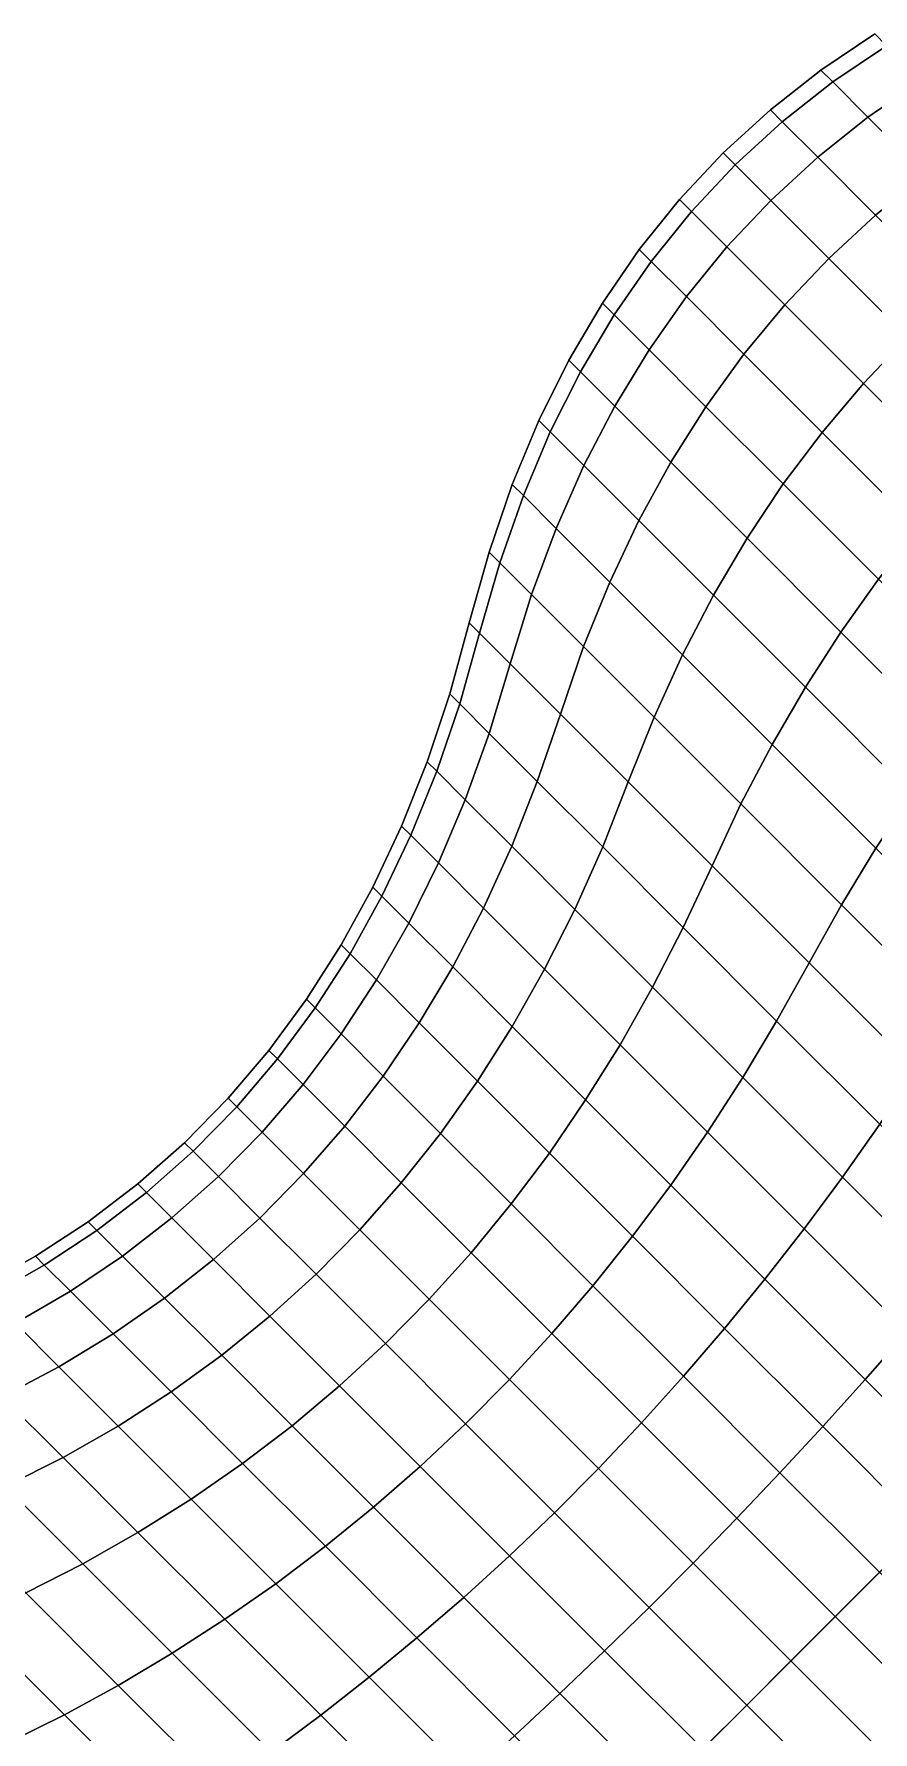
# Model space of a CAD drawing. Header units: millimetres. Extents: x 1246 to 16959, y -13818 to -1371.
# Drawn here: x 7547.013 to 7549.023, y -1387.845 to -1383.78 of the extents above; entities that cross this region are included whole.
import ezdxf

# ---------------------------------------------------------------- set-up
doc = ezdxf.new("R2010")
doc.units = ezdxf.units.MM
doc.header["$LTSCALE"] = 50
doc.layers.add('pio-Pillow Block - 3D', color=7, linetype='Continuous', lineweight=5)

# ---------------------------------------------------------------- blocks, each defined once
blk = doc.blocks.new('obj-02')
at = {"layer": 'pio-Pillow Block - 3D', "color": 7, "linetype": 'Continuous', "lineweight": 5, "transparency": 33554687}
for points in [[(48.8979, 116.1338), (48.9262, 116.1054), (49.0551, 116.1923), (49.027, 116.2204), (48.8979, 116.1338)], [(48.9262, 116.1054), (48.8979, 116.1338), (49.027, 116.2204), (49.0551, 116.1923), (48.9262, 116.1054)], [(48.9262, 116.1054), (49.0105, 116.0211), (49.1384, 116.109), (49.0551, 116.1923), (48.9262, 116.1054)], [(49.0105, 116.0211), (48.9262, 116.1054), (49.0551, 116.1923), (49.1384, 116.109), (49.0105, 116.0211)], [(48.7769, 116.0389), (48.8054, 116.0103), (48.9262, 116.1054), (48.8979, 116.1338), (48.7769, 116.0389)], [(48.8054, 116.0103), (48.7769, 116.0389), (48.8979, 116.1338), (48.9262, 116.1054), (48.8054, 116.0103)], [(48.8054, 116.0103), (48.8903, 115.9255), (49.0105, 116.0211), (48.9262, 116.1054), (48.8054, 116.0103)], [(48.8903, 115.9255), (48.8054, 116.0103), (48.9262, 116.1054), (49.0105, 116.0211), (48.8903, 115.9255)], [(49.0105, 116.0211), (49.1481, 115.8835), (49.2744, 115.973), (49.1384, 116.109), (49.0105, 116.0211)], [(49.1481, 115.8835), (49.0105, 116.0211), (49.1384, 116.109), (49.2744, 115.973), (49.1481, 115.8835)], [(48.6641, 115.9357), (48.6927, 115.907), (48.8054, 116.0103), (48.7769, 116.0389), (48.6641, 115.9357)], [(48.6927, 115.907), (48.6641, 115.9357), (48.7769, 116.0389), (48.8054, 116.0103), (48.6927, 115.907)], [(48.8903, 115.9255), (49.0289, 115.7869), (49.1481, 115.8835), (49.0105, 116.0211), (48.8903, 115.9255)], [(49.0289, 115.7869), (48.8903, 115.9255), (49.0105, 116.0211), (49.1481, 115.8835), (49.0289, 115.7869)], [(48.6927, 115.907), (48.7778, 115.8219), (48.8903, 115.9255), (48.8054, 116.0103), (48.6927, 115.907)], [(48.7778, 115.8219), (48.6927, 115.907), (48.8054, 116.0103), (48.8903, 115.9255), (48.7778, 115.8219)], [(48.5594, 115.8241), (48.588, 115.7955), (48.6927, 115.907), (48.6641, 115.9357), (48.5594, 115.8241)], [(48.588, 115.7955), (48.5594, 115.8241), (48.6641, 115.9357), (48.6927, 115.907), (48.588, 115.7955)], [(48.588, 115.7955), (48.6729, 115.7106), (48.7778, 115.8219), (48.6927, 115.907), (48.588, 115.7955)], [(48.6729, 115.7106), (48.588, 115.7955), (48.6927, 115.907), (48.7778, 115.8219), (48.6729, 115.7106)], [(48.7778, 115.8219), (48.9167, 115.683), (49.0289, 115.7869), (48.8903, 115.9255), (48.7778, 115.8219)], [(48.9167, 115.683), (48.7778, 115.8219), (48.8903, 115.9255), (49.0289, 115.7869), (48.9167, 115.683)], [(48.463, 115.7043), (48.4914, 115.6759), (48.588, 115.7955), (48.5594, 115.8241), (48.463, 115.7043)], [(48.4914, 115.6759), (48.463, 115.7043), (48.5594, 115.8241), (48.588, 115.7955), (48.4914, 115.6759)], [(48.6729, 115.7106), (48.8116, 115.5719), (48.9167, 115.683), (48.7778, 115.8219), (48.6729, 115.7106)], [(48.8116, 115.5719), (48.6729, 115.7106), (48.7778, 115.8219), (48.9167, 115.683), (48.8116, 115.5719)], [(48.4914, 115.6759), (48.5758, 115.5915), (48.6729, 115.7106), (48.588, 115.7955), (48.4914, 115.6759)], [(48.5758, 115.5915), (48.4914, 115.6759), (48.588, 115.7955), (48.6729, 115.7106), (48.5758, 115.5915)], [(48.9167, 115.683), (49.1052, 115.4945), (49.2169, 115.5988), (49.0289, 115.7869), (48.9167, 115.683)], [(49.1052, 115.4945), (48.9167, 115.683), (49.0289, 115.7869), (49.2169, 115.5988), (49.1052, 115.4945)], [(48.3747, 115.5761), (48.4028, 115.548), (48.4914, 115.6759), (48.463, 115.7043), (48.3747, 115.5761)], [(48.4028, 115.548), (48.3747, 115.5761), (48.463, 115.7043), (48.4914, 115.6759), (48.4028, 115.548)], [(48.5758, 115.5915), (48.7136, 115.4537), (48.8116, 115.5719), (48.6729, 115.7106), (48.5758, 115.5915)], [(48.7136, 115.4537), (48.5758, 115.5915), (48.6729, 115.7106), (48.8116, 115.5719), (48.7136, 115.4537)], [(48.4028, 115.548), (48.4863, 115.4645), (48.5758, 115.5915), (48.4914, 115.6759), (48.4028, 115.548)], [(48.4863, 115.4645), (48.4028, 115.548), (48.4914, 115.6759), (48.5758, 115.5915), (48.4863, 115.4645)], [(48.8116, 115.5719), (48.9998, 115.3837), (49.1052, 115.4945), (48.9167, 115.683), (48.8116, 115.5719)], [(48.9998, 115.3837), (48.8116, 115.5719), (48.9167, 115.683), (49.1052, 115.4945), (48.9998, 115.3837)], [(48.2946, 115.4396), (48.3223, 115.4119), (48.4028, 115.548), (48.3747, 115.5761), (48.2946, 115.4396)], [(48.3223, 115.4119), (48.2946, 115.4396), (48.3747, 115.5761), (48.4028, 115.548), (48.3223, 115.4119)], [(48.4863, 115.4645), (48.6226, 115.3281), (48.7136, 115.4537), (48.5758, 115.5915), (48.4863, 115.4645)], [(48.6226, 115.3281), (48.4863, 115.4645), (48.5758, 115.5915), (48.7136, 115.4537), (48.6226, 115.3281)], [(48.7136, 115.4537), (48.9006, 115.2666), (48.9998, 115.3837), (48.8116, 115.5719), (48.7136, 115.4537)], [(48.9006, 115.2666), (48.7136, 115.4537), (48.8116, 115.5719), (48.9998, 115.3837), (48.9006, 115.2666)], [(48.3223, 115.4119), (48.4045, 115.3297), (48.4863, 115.4645), (48.4028, 115.548), (48.3223, 115.4119)], [(48.4045, 115.3297), (48.3223, 115.4119), (48.4028, 115.548), (48.4863, 115.4645), (48.4045, 115.3297)], [(48.9998, 115.3837), (49.2318, 115.1517), (49.3377, 115.262), (49.1052, 115.4945), (48.9998, 115.3837)], [(49.2318, 115.1517), (48.9998, 115.3837), (49.1052, 115.4945), (49.3377, 115.262), (49.2318, 115.1517)], [(48.4045, 115.3297), (48.5387, 115.1954), (48.6226, 115.3281), (48.4863, 115.4645), (48.4045, 115.3297)], [(48.5387, 115.1954), (48.4045, 115.3297), (48.4863, 115.4645), (48.6226, 115.3281), (48.5387, 115.1954)], [(48.6226, 115.3281), (48.8077, 115.1431), (48.9006, 115.2666), (48.7136, 115.4537), (48.6226, 115.3281)], [(48.8077, 115.1431), (48.6226, 115.3281), (48.7136, 115.4537), (48.9006, 115.2666), (48.8077, 115.1431)], [(48.2226, 115.2948), (48.2498, 115.2676), (48.3223, 115.4119), (48.2946, 115.4396), (48.2226, 115.2948)], [(48.2498, 115.2676), (48.2226, 115.2948), (48.2946, 115.4396), (48.3223, 115.4119), (48.2498, 115.2676)], [(48.2498, 115.2676), (48.3303, 115.1871), (48.4045, 115.3297), (48.3223, 115.4119), (48.2498, 115.2676)], [(48.3303, 115.1871), (48.2498, 115.2676), (48.3223, 115.4119), (48.4045, 115.3297), (48.3303, 115.1871)], [(48.9006, 115.2666), (49.1312, 115.0361), (49.2318, 115.1517), (48.9998, 115.3837), (48.9006, 115.2666)], [(49.1312, 115.0361), (48.9006, 115.2666), (48.9998, 115.3837), (49.2318, 115.1517), (49.1312, 115.0361)], [(48.3303, 115.1871), (48.4619, 115.0555), (48.5387, 115.1954), (48.4045, 115.3297), (48.3303, 115.1871)], [(48.4619, 115.0555), (48.3303, 115.1871), (48.4045, 115.3297), (48.5387, 115.1954), (48.4619, 115.0555)], [(48.5387, 115.1954), (48.721, 115.0132), (48.8077, 115.1431), (48.6226, 115.3281), (48.5387, 115.1954)], [(48.721, 115.0132), (48.5387, 115.1954), (48.6226, 115.3281), (48.8077, 115.1431), (48.721, 115.0132)], [(48.1589, 115.1416), (48.1853, 115.1152), (48.2498, 115.2676), (48.2226, 115.2948), (48.1589, 115.1416)], [(48.1853, 115.1152), (48.1589, 115.1416), (48.2226, 115.2948), (48.2498, 115.2676), (48.1853, 115.1152)], [(48.1853, 115.1152), (48.2639, 115.0366), (48.3303, 115.1871), (48.2498, 115.2676), (48.1853, 115.1152)], [(48.2639, 115.0366), (48.1853, 115.1152), (48.2498, 115.2676), (48.3303, 115.1871), (48.2639, 115.0366)], [(48.8077, 115.1431), (49.0358, 114.915), (49.1312, 115.0361), (48.9006, 115.2666), (48.8077, 115.1431)], [(49.0358, 114.915), (48.8077, 115.1431), (48.9006, 115.2666), (49.1312, 115.0361), (49.0358, 114.915)], [(48.2639, 115.0366), (48.3922, 114.9083), (48.4619, 115.0555), (48.3303, 115.1871), (48.2639, 115.0366)], [(48.3922, 114.9083), (48.2639, 115.0366), (48.3303, 115.1871), (48.4619, 115.0555), (48.3922, 114.9083)], [(48.4619, 115.0555), (48.6405, 114.8769), (48.721, 115.0132), (48.5387, 115.1954), (48.4619, 115.0555)], [(48.6405, 114.8769), (48.4619, 115.0555), (48.5387, 115.1954), (48.721, 115.0132), (48.6405, 114.8769)], [(48.1033, 114.9802), (48.129, 114.9545), (48.1853, 115.1152), (48.1589, 115.1416), (48.1033, 114.9802)], [(48.129, 114.9545), (48.1033, 114.9802), (48.1589, 115.1416), (48.1853, 115.1152), (48.129, 114.9545)], [(48.721, 115.0132), (48.9456, 114.7886), (49.0358, 114.915), (48.8077, 115.1431), (48.721, 115.0132)], [(48.9456, 114.7886), (48.721, 115.0132), (48.8077, 115.1431), (49.0358, 114.915), (48.9456, 114.7886)], [(48.129, 114.9545), (48.2051, 114.8783), (48.2639, 115.0366), (48.1853, 115.1152), (48.129, 114.9545)], [(48.2051, 114.8783), (48.129, 114.9545), (48.1853, 115.1152), (48.2639, 115.0366), (48.2051, 114.8783)], [(48.3922, 114.9083), (48.5663, 114.7342), (48.6405, 114.8769), (48.4619, 115.0555), (48.3922, 114.9083)], [(48.5663, 114.7342), (48.3922, 114.9083), (48.4619, 115.0555), (48.6405, 114.8769), (48.5663, 114.7342)], [(48.2051, 114.8783), (48.3295, 114.754), (48.3922, 114.9083), (48.2639, 115.0366), (48.2051, 114.8783)], [(48.3295, 114.754), (48.2051, 114.8783), (48.2639, 115.0366), (48.3922, 114.9083), (48.3295, 114.754)], [(48.6405, 114.8769), (48.8606, 114.6568), (48.9456, 114.7886), (48.721, 115.0132), (48.6405, 114.8769)], [(48.8606, 114.6568), (48.6405, 114.8769), (48.721, 115.0132), (48.9456, 114.7886), (48.8606, 114.6568)], [(48.0559, 114.8104), (48.0806, 114.7856), (48.129, 114.9545), (48.1033, 114.9802), (48.0559, 114.8104)], [(48.0806, 114.7856), (48.0559, 114.8104), (48.1033, 114.9802), (48.129, 114.9545), (48.0806, 114.7856)], [(48.0806, 114.7856), (48.154, 114.7122), (48.2051, 114.8783), (48.129, 114.9545), (48.0806, 114.7856)], [(48.154, 114.7122), (48.0806, 114.7856), (48.129, 114.9545), (48.2051, 114.8783), (48.154, 114.7122)], [(51.412, 114.912), (46.0238, 109.5238), (46.0238, 109.5238), (51.412, 114.912)], [(51.412, 114.912), (51.412, 114.912), (46.0238, 109.5238), (51.412, 114.912)], [(51.412, 114.912), (46.0238, 109.5238), (46.0238, 109.5238), (51.412, 114.912)], [(51.412, 114.912), (51.412, 114.912), (46.0238, 109.5238), (51.412, 114.912)], [(51.412, 114.912), (46.0238, 109.5238), (46.0238, 109.5238), (51.412, 114.912)], [(51.412, 114.912), (51.412, 114.912), (46.0238, 109.5238), (51.412, 114.912)], [(51.412, 114.912), (46.0238, 109.5238), (46.0238, 109.5238), (51.412, 114.912)], [(51.412, 114.912), (51.412, 114.912), (46.0238, 109.5238), (51.412, 114.912)], [(51.412, 114.912), (46.0238, 109.5238), (46.0238, 109.5238), (51.412, 114.912)], [(51.412, 114.912), (51.412, 114.912), (46.0238, 109.5238), (51.412, 114.912)], [(51.412, 114.912), (46.0238, 109.5238), (46.0238, 109.5238), (51.412, 114.912)], [(51.412, 114.912), (51.412, 114.912), (46.0238, 109.5238), (51.412, 114.912)], [(51.412, 114.912), (46.0238, 109.5238), (46.0238, 109.5238), (51.412, 114.912)], [(51.412, 114.912), (51.412, 114.912), (46.0238, 109.5238), (51.412, 114.912)], [(51.412, 114.912), (46.0238, 109.5238), (46.0238, 109.5238), (51.412, 114.912)], [(51.412, 114.912), (51.412, 114.912), (46.0238, 109.5238), (51.412, 114.912)], [(51.412, 114.912), (46.0238, 109.5238), (46.0238, 109.5238), (51.412, 114.912)], [(51.412, 114.912), (51.412, 114.912), (46.0238, 109.5238), (51.412, 114.912)], [(51.412, 114.912), (46.0238, 109.5238), (46.0238, 109.5238), (51.412, 114.912)], [(51.412, 114.912), (51.412, 114.912), (46.0238, 109.5238), (51.412, 114.912)], [(51.412, 114.912), (46.0238, 109.5238), (46.0238, 109.5238), (51.412, 114.912)], [(51.412, 114.912), (51.412, 114.912), (46.0238, 109.5238), (51.412, 114.912)], [(51.412, 114.912), (46.0238, 109.5238), (46.0238, 109.5238), (51.412, 114.912)], [(51.412, 114.912), (51.412, 114.912), (46.0238, 109.5238), (51.412, 114.912)], [(51.412, 114.912), (46.0238, 109.5238), (46.0238, 109.5238), (51.412, 114.912)], [(51.412, 114.912), (51.412, 114.912), (46.0238, 109.5238), (51.412, 114.912)], [(51.412, 114.912), (46.0238, 109.5238), (46.0238, 109.5238), (51.412, 114.912)], [(51.412, 114.912), (51.412, 114.912), (46.0238, 109.5238), (51.412, 114.912)], [(51.412, 114.912), (46.0238, 109.5238), (46.0238, 109.5238), (51.412, 114.912)], [(51.412, 114.912), (51.412, 114.912), (46.0238, 109.5238), (51.412, 114.912)], [(51.412, 114.912), (46.0238, 109.5238), (46.0238, 109.5238), (51.412, 114.912)], [(51.412, 114.912), (51.412, 114.912), (46.0238, 109.5238), (51.412, 114.912)], [(51.412, 114.912), (46.0238, 109.5238), (46.0238, 109.5238), (51.412, 114.912)], [(51.412, 114.912), (51.412, 114.912), (46.0238, 109.5238), (51.412, 114.912)], [(51.412, 114.912), (46.0238, 109.5238), (46.0238, 109.5238), (51.412, 114.912)], [(51.412, 114.912), (51.412, 114.912), (46.0238, 109.5238), (51.412, 114.912)], [(51.412, 114.912), (46.0238, 109.5238), (46.0238, 109.5238), (51.412, 114.912)], [(51.412, 114.912), (51.412, 114.912), (46.0238, 109.5238), (51.412, 114.912)], [(51.412, 114.912), (46.0238, 109.5238), (46.0238, 109.5238), (51.412, 114.912)], [(51.412, 114.912), (51.412, 114.912), (46.0238, 109.5238), (51.412, 114.912)], [(51.412, 114.912), (46.0238, 109.5238), (46.0238, 109.5238), (51.412, 114.912)], [(51.412, 114.912), (51.412, 114.912), (46.0238, 109.5238), (51.412, 114.912)], [(51.412, 114.912), (46.0238, 109.5238), (46.0238, 109.5238), (51.412, 114.912)], [(51.412, 114.912), (51.412, 114.912), (46.0238, 109.5238), (51.412, 114.912)], [(51.412, 114.912), (46.0238, 109.5238), (46.0238, 109.5238), (51.412, 114.912)], [(51.412, 114.912), (51.412, 114.912), (46.0238, 109.5238), (51.412, 114.912)], [(51.412, 114.912), (46.0238, 109.5238), (46.0238, 109.5238), (51.412, 114.912)], [(51.412, 114.912), (51.412, 114.912), (46.0238, 109.5238), (51.412, 114.912)], [(51.412, 114.912), (46.0238, 109.5238), (46.0238, 109.5238), (51.412, 114.912)], [(51.412, 114.912), (51.412, 114.912), (46.0238, 109.5238), (51.412, 114.912)], [(51.412, 114.912), (46.0238, 109.5238), (46.0238, 109.5238), (51.412, 114.912)], [(51.412, 114.912), (51.412, 114.912), (46.0238, 109.5238), (51.412, 114.912)], [(51.412, 114.912), (46.0238, 109.5238), (46.0238, 109.5238), (51.412, 114.912)], [(51.412, 114.912), (51.412, 114.912), (46.0238, 109.5238), (51.412, 114.912)], [(51.412, 114.912), (46.0238, 109.5238), (46.0238, 109.5238), (51.412, 114.912)], [(51.412, 114.912), (51.412, 114.912), (46.0238, 109.5238), (51.412, 114.912)], [(51.412, 114.912), (46.0238, 109.5238), (46.0238, 109.5238), (51.412, 114.912)], [(51.412, 114.912), (51.412, 114.912), (46.0238, 109.5238), (51.412, 114.912)], [(51.412, 114.912), (46.0238, 109.5238), (46.0238, 109.5238), (51.412, 114.912)], [(51.412, 114.912), (51.412, 114.912), (46.0238, 109.5238), (51.412, 114.912)], [(51.412, 114.912), (46.0238, 109.5238), (46.0238, 109.5238), (51.412, 114.912)], [(51.412, 114.912), (51.412, 114.912), (46.0238, 109.5238), (51.412, 114.912)], [(51.412, 114.912), (46.0238, 109.5238), (46.0238, 109.5238), (51.412, 114.912)], [(51.412, 114.912), (51.412, 114.912), (46.0238, 109.5238), (51.412, 114.912)], [(51.412, 114.912), (46.0238, 109.5238), (46.0238, 109.5238), (51.412, 114.912)], [(51.412, 114.912), (51.412, 114.912), (46.0238, 109.5238), (51.412, 114.912)], [(51.412, 114.912), (46.0238, 109.5238), (46.0238, 109.5238), (51.412, 114.912)], [(51.412, 114.912), (51.412, 114.912), (46.0238, 109.5238), (51.412, 114.912)], [(51.412, 114.912), (46.0238, 109.5238), (46.0238, 109.5238), (51.412, 114.912)], [(51.412, 114.912), (51.412, 114.912), (46.0238, 109.5238), (51.412, 114.912)], [(51.412, 114.912), (46.0238, 109.5238), (46.0238, 109.5238), (51.412, 114.912)], [(51.412, 114.912), (51.412, 114.912), (46.0238, 109.5238), (51.412, 114.912)], [(51.412, 114.912), (46.0238, 109.5238), (46.0238, 109.5238), (51.412, 114.912)], [(51.412, 114.912), (51.412, 114.912), (46.0238, 109.5238), (51.412, 114.912)], [(48.154, 114.7122), (48.2739, 114.5924), (48.3295, 114.754), (48.2051, 114.8783), (48.154, 114.7122)], [(48.2739, 114.5924), (48.154, 114.7122), (48.2051, 114.8783), (48.3295, 114.754), (48.2739, 114.5924)], [(48.3295, 114.754), (48.4983, 114.5851), (48.5663, 114.7342), (48.3922, 114.9083), (48.3295, 114.754)], [(48.4983, 114.5851), (48.3295, 114.754), (48.3922, 114.9083), (48.5663, 114.7342), (48.4983, 114.5851)], [(48.5663, 114.7342), (48.7809, 114.5196), (48.8606, 114.6568), (48.6405, 114.8769), (48.5663, 114.7342)], [(48.7809, 114.5196), (48.5663, 114.7342), (48.6405, 114.8769), (48.8606, 114.6568), (48.7809, 114.5196)], [(48.9456, 114.7886), (49.2058, 114.5283), (49.3, 114.6507), (49.0358, 114.915), (48.9456, 114.7886)], [(49.2058, 114.5283), (48.9456, 114.7886), (49.0358, 114.915), (49.3, 114.6507), (49.2058, 114.5283)], [(48.009, 114.6404), (48.0328, 114.6166), (48.0806, 114.7856), (48.0559, 114.8104), (48.009, 114.6404)], [(48.0328, 114.6166), (48.009, 114.6404), (48.0559, 114.8104), (48.0806, 114.7856), (48.0328, 114.6166)], [(48.0328, 114.6166), (48.1034, 114.546), (48.154, 114.7122), (48.0806, 114.7856), (48.0328, 114.6166)], [(48.1034, 114.546), (48.0328, 114.6166), (48.0806, 114.7856), (48.154, 114.7122), (48.1034, 114.546)], [(48.8606, 114.6568), (49.1157, 114.4017), (49.2058, 114.5283), (48.9456, 114.7886), (48.8606, 114.6568)], [(49.1157, 114.4017), (48.8606, 114.6568), (48.9456, 114.7886), (49.2058, 114.5283), (49.1157, 114.4017)], [(48.2739, 114.5924), (48.4366, 114.4297), (48.4983, 114.5851), (48.3295, 114.754), (48.2739, 114.5924)], [(48.4366, 114.4297), (48.2739, 114.5924), (48.3295, 114.754), (48.4983, 114.5851), (48.4366, 114.4297)], [(48.4983, 114.5851), (48.7064, 114.377), (48.7809, 114.5196), (48.5663, 114.7342), (48.4983, 114.5851)], [(48.7064, 114.377), (48.4983, 114.5851), (48.5663, 114.7342), (48.7809, 114.5196), (48.7064, 114.377)], [(48.1034, 114.546), (48.2187, 114.4306), (48.2739, 114.5924), (48.154, 114.7122), (48.1034, 114.546)], [(48.2187, 114.4306), (48.1034, 114.546), (48.154, 114.7122), (48.2739, 114.5924), (48.2187, 114.4306)], [(47.9549, 114.4783), (47.9778, 114.4554), (48.0328, 114.6166), (48.009, 114.6404), (47.9549, 114.4783)], [(47.9778, 114.4554), (47.9549, 114.4783), (48.009, 114.6404), (48.0328, 114.6166), (47.9778, 114.4554)], [(48.7809, 114.5196), (49.0296, 114.2709), (49.1157, 114.4017), (48.8606, 114.6568), (48.7809, 114.5196)], [(49.0296, 114.2709), (48.7809, 114.5196), (48.8606, 114.6568), (49.1157, 114.4017), (49.0296, 114.2709)], [(47.9778, 114.4554), (48.046, 114.3872), (48.1034, 114.546), (48.0328, 114.6166), (47.9778, 114.4554)], [(48.046, 114.3872), (47.9778, 114.4554), (48.0328, 114.6166), (48.1034, 114.546), (48.046, 114.3872)], [(48.2187, 114.4306), (48.3753, 114.2741), (48.4366, 114.4297), (48.2739, 114.5924), (48.2187, 114.4306)], [(48.3753, 114.2741), (48.2187, 114.4306), (48.2739, 114.5924), (48.4366, 114.4297), (48.3753, 114.2741)], [(48.4366, 114.4297), (48.6372, 114.2291), (48.7064, 114.377), (48.4983, 114.5851), (48.4366, 114.4297)], [(48.6372, 114.2291), (48.4366, 114.4297), (48.4983, 114.5851), (48.7064, 114.377), (48.6372, 114.2291)], [(48.046, 114.3872), (48.1574, 114.2758), (48.2187, 114.4306), (48.1034, 114.546), (48.046, 114.3872)], [(48.1574, 114.2758), (48.046, 114.3872), (48.1034, 114.546), (48.2187, 114.4306), (48.1574, 114.2758)], [(48.7064, 114.377), (48.9475, 114.1359), (49.0296, 114.2709), (48.7809, 114.5196), (48.7064, 114.377)], [(48.9475, 114.1359), (48.7064, 114.377), (48.7809, 114.5196), (49.0296, 114.2709), (48.9475, 114.1359)], [(47.8935, 114.3242), (47.9158, 114.302), (47.9778, 114.4554), (47.9549, 114.4783), (47.8935, 114.3242)], [(47.9158, 114.302), (47.8935, 114.3242), (47.9549, 114.4783), (47.9778, 114.4554), (47.9158, 114.302)], [(47.9158, 114.302), (47.9819, 114.2359), (48.046, 114.3872), (47.9778, 114.4554), (47.9158, 114.302)], [(47.9819, 114.2359), (47.9158, 114.302), (47.9778, 114.4554), (48.046, 114.3872), (47.9819, 114.2359)], [(48.1574, 114.2758), (48.3085, 114.1247), (48.3753, 114.2741), (48.2187, 114.4306), (48.1574, 114.2758)], [(48.3085, 114.1247), (48.1574, 114.2758), (48.2187, 114.4306), (48.3753, 114.2741), (48.3085, 114.1247)], [(48.3753, 114.2741), (48.5683, 114.0811), (48.6372, 114.2291), (48.4366, 114.4297), (48.3753, 114.2741)], [(48.5683, 114.0811), (48.3753, 114.2741), (48.4366, 114.4297), (48.6372, 114.2291), (48.5683, 114.0811)], [(47.9819, 114.2359), (48.0898, 114.1279), (48.1574, 114.2758), (48.046, 114.3872), (47.9819, 114.2359)], [(48.0898, 114.1279), (47.9819, 114.2359), (48.046, 114.3872), (48.1574, 114.2758), (48.0898, 114.1279)], [(48.6372, 114.2291), (48.8695, 113.9968), (48.9475, 114.1359), (48.7064, 114.377), (48.6372, 114.2291)], [(48.8695, 113.9968), (48.6372, 114.2291), (48.7064, 114.377), (48.9475, 114.1359), (48.8695, 113.9968)], [(47.8249, 114.1781), (47.8466, 114.1564), (47.9158, 114.302), (47.8935, 114.3242), (47.8249, 114.1781)], [(47.8466, 114.1564), (47.8249, 114.1781), (47.8935, 114.3242), (47.9158, 114.302), (47.8466, 114.1564)], [(47.8466, 114.1564), (47.911, 114.092), (47.9819, 114.2359), (47.9158, 114.302), (47.8466, 114.1564)], [(47.911, 114.092), (47.8466, 114.1564), (47.9158, 114.302), (47.9819, 114.2359), (47.911, 114.092)], [(48.0898, 114.1279), (48.2363, 113.9814), (48.3085, 114.1247), (48.1574, 114.2758), (48.0898, 114.1279)], [(48.2363, 113.9814), (48.0898, 114.1279), (48.1574, 114.2758), (48.3085, 114.1247), (48.2363, 113.9814)], [(48.3085, 114.1247), (48.4949, 113.9383), (48.5683, 114.0811), (48.3753, 114.2741), (48.3085, 114.1247)], [(48.4949, 113.9383), (48.3085, 114.1247), (48.3753, 114.2741), (48.5683, 114.0811), (48.4949, 113.9383)], [(48.9475, 114.1359), (49.2143, 113.8692), (49.3047, 113.9958), (49.0296, 114.2709), (48.9475, 114.1359)], [(49.2143, 113.8692), (48.9475, 114.1359), (49.0296, 114.2709), (49.3047, 113.9958), (49.2143, 113.8692)], [(47.911, 114.092), (48.0161, 113.9869), (48.0898, 114.1279), (47.9819, 114.2359), (47.911, 114.092)], [(48.0161, 113.9869), (47.911, 114.092), (47.9819, 114.2359), (48.0898, 114.1279), (48.0161, 113.9869)], [(48.5683, 114.0811), (48.7918, 113.8575), (48.8695, 113.9968), (48.6372, 114.2291), (48.5683, 114.0811)], [(48.7918, 113.8575), (48.5683, 114.0811), (48.6372, 114.2291), (48.8695, 113.9968), (48.7918, 113.8575)], [(47.7492, 114.0398), (47.7704, 114.0186), (47.8466, 114.1564), (47.8249, 114.1781), (47.7492, 114.0398)], [(47.7704, 114.0186), (47.7492, 114.0398), (47.8249, 114.1781), (47.8466, 114.1564), (47.7704, 114.0186)], [(47.7704, 114.0186), (47.8333, 113.9557), (47.911, 114.092), (47.8466, 114.1564), (47.7704, 114.0186)], [(47.8333, 113.9557), (47.7704, 114.0186), (47.8466, 114.1564), (47.911, 114.092), (47.8333, 113.9557)], [(48.0161, 113.9869), (48.1587, 113.8443), (48.2363, 113.9814), (48.0898, 114.1279), (48.0161, 113.9869)], [(48.1587, 113.8443), (48.0161, 113.9869), (48.0898, 114.1279), (48.2363, 113.9814), (48.1587, 113.8443)], [(48.2363, 113.9814), (48.417, 113.8008), (48.4949, 113.9383), (48.3085, 114.1247), (48.2363, 113.9814)], [(48.417, 113.8008), (48.2363, 113.9814), (48.3085, 114.1247), (48.4949, 113.9383), (48.417, 113.8008)], [(48.8695, 113.9968), (49.1266, 113.7397), (49.2143, 113.8692), (48.9475, 114.1359), (48.8695, 113.9968)], [(49.1266, 113.7397), (48.8695, 113.9968), (48.9475, 114.1359), (49.2143, 113.8692), (49.1266, 113.7397)], [(47.8333, 113.9557), (47.9361, 113.8529), (48.0161, 113.9869), (47.911, 114.092), (47.8333, 113.9557)], [(47.9361, 113.8529), (47.8333, 113.9557), (47.911, 114.092), (48.0161, 113.9869), (47.9361, 113.8529)], [(48.4949, 113.9383), (48.7107, 113.7225), (48.7918, 113.8575), (48.5683, 114.0811), (48.4949, 113.9383)], [(48.7107, 113.7225), (48.4949, 113.9383), (48.5683, 114.0811), (48.7918, 113.8575), (48.7107, 113.7225)], [(47.6662, 113.9095), (47.687, 113.8887), (47.7704, 114.0186), (47.7492, 114.0398), (47.6662, 113.9095)], [(47.687, 113.8887), (47.6662, 113.9095), (47.7492, 114.0398), (47.7704, 114.0186), (47.687, 113.8887)], [(47.687, 113.8887), (47.7489, 113.8268), (47.8333, 113.9557), (47.7704, 114.0186), (47.687, 113.8887)], [(47.7489, 113.8268), (47.687, 113.8887), (47.7704, 114.0186), (47.8333, 113.9557), (47.7489, 113.8268)], [(47.9361, 113.8529), (48.0756, 113.7134), (48.1587, 113.8443), (48.0161, 113.9869), (47.9361, 113.8529)], [(48.0756, 113.7134), (47.9361, 113.8529), (48.0161, 113.9869), (48.1587, 113.8443), (48.0756, 113.7134)], [(48.7918, 113.8575), (49.0392, 113.6102), (49.1266, 113.7397), (48.8695, 113.9968), (48.7918, 113.8575)], [(49.0392, 113.6102), (48.7918, 113.8575), (48.8695, 113.9968), (49.1266, 113.7397), (49.0392, 113.6102)], [(47.7489, 113.8268), (47.85, 113.7258), (47.9361, 113.8529), (47.8333, 113.9557), (47.7489, 113.8268)], [(47.85, 113.7258), (47.7489, 113.8268), (47.8333, 113.9557), (47.9361, 113.8529), (47.85, 113.7258)], [(48.1587, 113.8443), (48.3345, 113.6685), (48.417, 113.8008), (48.2363, 113.9814), (48.1587, 113.8443)], [(48.3345, 113.6685), (48.1587, 113.8443), (48.2363, 113.9814), (48.417, 113.8008), (48.3345, 113.6685)], [(47.576, 113.7872), (47.5966, 113.7666), (47.687, 113.8887), (47.6662, 113.9095), (47.576, 113.7872)], [(47.5966, 113.7666), (47.576, 113.7872), (47.6662, 113.9095), (47.687, 113.8887), (47.5966, 113.7666)], [(48.417, 113.8008), (48.6262, 113.5916), (48.7107, 113.7225), (48.4949, 113.9383), (48.417, 113.8008)], [(48.6262, 113.5916), (48.417, 113.8008), (48.4949, 113.9383), (48.7107, 113.7225), (48.6262, 113.5916)], [(47.5966, 113.7666), (47.6577, 113.7054), (47.7489, 113.8268), (47.687, 113.8887), (47.5966, 113.7666)], [(47.6577, 113.7054), (47.5966, 113.7666), (47.687, 113.8887), (47.7489, 113.8268), (47.6577, 113.7054)], [(47.6577, 113.7054), (47.7576, 113.6055), (47.85, 113.7258), (47.7489, 113.8268), (47.6577, 113.7054)], [(47.7576, 113.6055), (47.6577, 113.7054), (47.7489, 113.8268), (47.85, 113.7258), (47.7576, 113.6055)], [(47.85, 113.7258), (47.9871, 113.5886), (48.0756, 113.7134), (47.9361, 113.8529), (47.85, 113.7258)], [(47.9871, 113.5886), (47.85, 113.7258), (47.9361, 113.8529), (48.0756, 113.7134), (47.9871, 113.5886)], [(48.0756, 113.7134), (48.2476, 113.5414), (48.3345, 113.6685), (48.1587, 113.8443), (48.0756, 113.7134)], [(48.2476, 113.5414), (48.0756, 113.7134), (48.1587, 113.8443), (48.3345, 113.6685), (48.2476, 113.5414)], [(48.7107, 113.7225), (48.9496, 113.4836), (49.0392, 113.6102), (48.7918, 113.8575), (48.7107, 113.7225)], [(48.9496, 113.4836), (48.7107, 113.7225), (48.7918, 113.8575), (49.0392, 113.6102), (48.9496, 113.4836)], [(47.4786, 113.6727), (47.499, 113.6523), (47.5966, 113.7666), (47.576, 113.7872), (47.4786, 113.6727)], [(47.499, 113.6523), (47.4786, 113.6727), (47.576, 113.7872), (47.5966, 113.7666), (47.499, 113.6523)], [(48.3345, 113.6685), (48.5382, 113.4648), (48.6262, 113.5916), (48.417, 113.8008), (48.3345, 113.6685)], [(48.5382, 113.4648), (48.3345, 113.6685), (48.417, 113.8008), (48.6262, 113.5916), (48.5382, 113.4648)], [(47.499, 113.6523), (47.5598, 113.5915), (47.6577, 113.7054), (47.5966, 113.7666), (47.499, 113.6523)], [(47.5598, 113.5915), (47.499, 113.6523), (47.5966, 113.7666), (47.6577, 113.7054), (47.5598, 113.5915)], [(47.5598, 113.5915), (47.659, 113.4923), (47.7576, 113.6055), (47.6577, 113.7054), (47.5598, 113.5915)], [(47.659, 113.4923), (47.5598, 113.5915), (47.6577, 113.7054), (47.7576, 113.6055), (47.659, 113.4923)], [(47.7576, 113.6055), (47.8931, 113.47), (47.9871, 113.5886), (47.85, 113.7258), (47.7576, 113.6055)], [(47.8931, 113.47), (47.7576, 113.6055), (47.85, 113.7258), (47.9871, 113.5886), (47.8931, 113.47)], [(47.9871, 113.5886), (48.1562, 113.4195), (48.2476, 113.5414), (48.0756, 113.7134), (47.9871, 113.5886)], [(48.1562, 113.4195), (47.9871, 113.5886), (48.0756, 113.7134), (48.2476, 113.5414), (48.1562, 113.4195)], [(48.6262, 113.5916), (48.8577, 113.3601), (48.9496, 113.4836), (48.7107, 113.7225), (48.6262, 113.5916)], [(48.8577, 113.3601), (48.6262, 113.5916), (48.7107, 113.7225), (48.9496, 113.4836), (48.8577, 113.3601)], [(47.3739, 113.5662), (47.3944, 113.5458), (47.499, 113.6523), (47.4786, 113.6727), (47.3739, 113.5662)], [(47.3944, 113.5458), (47.3739, 113.5662), (47.4786, 113.6727), (47.499, 113.6523), (47.3944, 113.5458)], [(48.2476, 113.5414), (48.4468, 113.3422), (48.5382, 113.4648), (48.3345, 113.6685), (48.2476, 113.5414)], [(48.4468, 113.3422), (48.2476, 113.5414), (48.3345, 113.6685), (48.5382, 113.4648), (48.4468, 113.3422)], [(47.3944, 113.5458), (47.4551, 113.4851), (47.5598, 113.5915), (47.499, 113.6523), (47.3944, 113.5458)], [(47.4551, 113.4851), (47.3944, 113.5458), (47.499, 113.6523), (47.5598, 113.5915), (47.4551, 113.4851)], [(47.4551, 113.4851), (47.5543, 113.3859), (47.659, 113.4923), (47.5598, 113.5915), (47.4551, 113.4851)], [(47.5543, 113.3859), (47.4551, 113.4851), (47.5598, 113.5915), (47.659, 113.4923), (47.5543, 113.3859)], [(47.659, 113.4923), (47.7937, 113.3576), (47.8931, 113.47), (47.7576, 113.6055), (47.659, 113.4923)], [(47.7937, 113.3576), (47.659, 113.4923), (47.7576, 113.6055), (47.8931, 113.47), (47.7937, 113.3576)], [(47.8931, 113.47), (48.0602, 113.3029), (48.1562, 113.4195), (47.9871, 113.5886), (47.8931, 113.47)], [(48.0602, 113.3029), (47.8931, 113.47), (47.9871, 113.5886), (48.1562, 113.4195), (48.0602, 113.3029)], [(48.5382, 113.4648), (48.7636, 113.2394), (48.8577, 113.3601), (48.6262, 113.5916), (48.5382, 113.4648)], [(48.7636, 113.2394), (48.5382, 113.4648), (48.6262, 113.5916), (48.8577, 113.3601), (48.7636, 113.2394)], [(48.9496, 113.4836), (49.2041, 113.2291), (49.3028, 113.3466), (49.0392, 113.6102), (48.9496, 113.4836)], [(49.2041, 113.2291), (48.9496, 113.4836), (49.0392, 113.6102), (49.3028, 113.3466), (49.2041, 113.2291)], [(47.2621, 113.4677), (47.2826, 113.4471), (47.3944, 113.5458), (47.3739, 113.5662), (47.2621, 113.4677)], [(47.2826, 113.4471), (47.2621, 113.4677), (47.3739, 113.5662), (47.3944, 113.5458), (47.2826, 113.4471)], [(47.2826, 113.4471), (47.3437, 113.3861), (47.4551, 113.4851), (47.3944, 113.5458), (47.2826, 113.4471)], [(47.3437, 113.3861), (47.2826, 113.4471), (47.3944, 113.5458), (47.4551, 113.4851), (47.3437, 113.3861)], [(48.1562, 113.4195), (48.352, 113.2237), (48.4468, 113.3422), (48.2476, 113.5414), (48.1562, 113.4195)], [(48.352, 113.2237), (48.1562, 113.4195), (48.2476, 113.5414), (48.4468, 113.3422), (48.352, 113.2237)], [(47.143, 113.3771), (47.1638, 113.3563), (47.2826, 113.4471), (47.2621, 113.4677), (47.143, 113.3771)], [(47.1638, 113.3563), (47.143, 113.3771), (47.2621, 113.4677), (47.2826, 113.4471), (47.1638, 113.3563)], [(47.3437, 113.3861), (47.4433, 113.2864), (47.5543, 113.3859), (47.4551, 113.4851), (47.3437, 113.3861)], [(47.4433, 113.2864), (47.3437, 113.3861), (47.4551, 113.4851), (47.5543, 113.3859), (47.4433, 113.2864)], [(47.5543, 113.3859), (47.6889, 113.2513), (47.7937, 113.3576), (47.659, 113.4923), (47.5543, 113.3859)], [(47.6889, 113.2513), (47.5543, 113.3859), (47.659, 113.4923), (47.7937, 113.3576), (47.6889, 113.2513)], [(47.7937, 113.3576), (47.9598, 113.1915), (48.0602, 113.3029), (47.8931, 113.47), (47.7937, 113.3576)], [(47.9598, 113.1915), (47.7937, 113.3576), (47.8931, 113.47), (48.0602, 113.3029), (47.9598, 113.1915)], [(48.4468, 113.3422), (48.6673, 113.1217), (48.7636, 113.2394), (48.5382, 113.4648), (48.4468, 113.3422)], [(48.6673, 113.1217), (48.4468, 113.3422), (48.5382, 113.4648), (48.7636, 113.2394), (48.6673, 113.1217)], [(48.8577, 113.3601), (49.1044, 113.1133), (49.2041, 113.2291), (48.9496, 113.4836), (48.8577, 113.3601)], [(49.1044, 113.1133), (48.8577, 113.3601), (48.9496, 113.4836), (49.2041, 113.2291), (49.1044, 113.1133)], [(47.1638, 113.3563), (47.2255, 113.2946), (47.3437, 113.3861), (47.2826, 113.4471), (47.1638, 113.3563)], [(47.2255, 113.2946), (47.1638, 113.3563), (47.2826, 113.4471), (47.3437, 113.3861), (47.2255, 113.2946)], [(48.0602, 113.3029), (48.2538, 113.1094), (48.352, 113.2237), (48.1562, 113.4195), (48.0602, 113.3029)], [(48.2538, 113.1094), (48.0602, 113.3029), (48.1562, 113.4195), (48.352, 113.2237), (48.2538, 113.1094)], [(47.0168, 113.2944), (47.0379, 113.2733), (47.1638, 113.3563), (47.143, 113.3771), (47.0168, 113.2944)], [(47.0379, 113.2733), (47.0168, 113.2944), (47.143, 113.3771), (47.1638, 113.3563), (47.0379, 113.2733)], [(47.2255, 113.2946), (47.3262, 113.1939), (47.4433, 113.2864), (47.3437, 113.3861), (47.2255, 113.2946)], [(47.3262, 113.1939), (47.2255, 113.2946), (47.3437, 113.3861), (47.4433, 113.2864), (47.3262, 113.1939)], [(47.4433, 113.2864), (47.5786, 113.1512), (47.6889, 113.2513), (47.5543, 113.3859), (47.4433, 113.2864)], [(47.5786, 113.1512), (47.4433, 113.2864), (47.5543, 113.3859), (47.6889, 113.2513), (47.5786, 113.1512)], [(47.0379, 113.2733), (47.1005, 113.2106), (47.2255, 113.2946), (47.1638, 113.3563), (47.0379, 113.2733)], [(47.1005, 113.2106), (47.0379, 113.2733), (47.1638, 113.3563), (47.2255, 113.2946), (47.1005, 113.2106)], [(47.6889, 113.2513), (47.8548, 113.0854), (47.9598, 113.1915), (47.7937, 113.3576), (47.6889, 113.2513)], [(47.8548, 113.0854), (47.6889, 113.2513), (47.7937, 113.3576), (47.9598, 113.1915), (47.8548, 113.0854)], [(48.352, 113.2237), (48.5687, 113.007), (48.6673, 113.1217), (48.4468, 113.3422), (48.352, 113.2237)], [(48.5687, 113.007), (48.352, 113.2237), (48.4468, 113.3422), (48.6673, 113.1217), (48.5687, 113.007)], [(48.7636, 113.2394), (49.0038, 112.9992), (49.1044, 113.1133), (48.8577, 113.3601), (48.7636, 113.2394)], [(49.0038, 112.9992), (48.7636, 113.2394), (48.8577, 113.3601), (49.1044, 113.1133), (49.0038, 112.9992)], [(46.8833, 113.2196), (46.9048, 113.1981), (47.0379, 113.2733), (47.0168, 113.2944), (46.8833, 113.2196)], [(46.9048, 113.1981), (46.8833, 113.2196), (47.0168, 113.2944), (47.0379, 113.2733), (46.9048, 113.1981)], [(47.1005, 113.2106), (47.2028, 113.1083), (47.3262, 113.1939), (47.2255, 113.2946), (47.1005, 113.2106)], [(47.2028, 113.1083), (47.1005, 113.2106), (47.2255, 113.2946), (47.3262, 113.1939), (47.2028, 113.1083)], [(47.9598, 113.1915), (48.1521, 112.9992), (48.2538, 113.1094), (48.0602, 113.3029), (47.9598, 113.1915)], [(48.1521, 112.9992), (47.9598, 113.1915), (48.0602, 113.3029), (48.2538, 113.1094), (48.1521, 112.9992)], [(46.9048, 113.1981), (46.9688, 113.1341), (47.1005, 113.2106), (47.0379, 113.2733), (46.9048, 113.1981)], [(46.9688, 113.1341), (46.9048, 113.1981), (47.0379, 113.2733), (47.1005, 113.2106), (46.9688, 113.1341)], [(47.3262, 113.1939), (47.4629, 113.0572), (47.5786, 113.1512), (47.4433, 113.2864), (47.3262, 113.1939)], [(47.4629, 113.0572), (47.3262, 113.1939), (47.4433, 113.2864), (47.5786, 113.1512), (47.4629, 113.0572)], [(47.5786, 113.1512), (47.7453, 112.9844), (47.8548, 113.0854), (47.6889, 113.2513), (47.5786, 113.1512)], [(47.7453, 112.9844), (47.5786, 113.1512), (47.6889, 113.2513), (47.8548, 113.0854), (47.7453, 112.9844)], [(46.9688, 113.1341), (47.0733, 113.0296), (47.2028, 113.1083), (47.1005, 113.2106), (46.9688, 113.1341)], [(47.0733, 113.0296), (46.9688, 113.1341), (47.1005, 113.2106), (47.2028, 113.1083), (47.0733, 113.0296)], [(48.2538, 113.1094), (48.4679, 112.8952), (48.5687, 113.007), (48.352, 113.2237), (48.2538, 113.1094)], [(48.4679, 112.8952), (48.2538, 113.1094), (48.352, 113.2237), (48.5687, 113.007), (48.4679, 112.8952)], [(48.6673, 113.1217), (48.9022, 112.8868), (49.0038, 112.9992), (48.7636, 113.2394), (48.6673, 113.1217)], [(48.9022, 112.8868), (48.6673, 113.1217), (48.7636, 113.2394), (49.0038, 112.9992), (48.9022, 112.8868)], [(47.2028, 113.1083), (47.3417, 112.9695), (47.4629, 113.0572), (47.3262, 113.1939), (47.2028, 113.1083)], [(47.3417, 112.9695), (47.2028, 113.1083), (47.3262, 113.1939), (47.4629, 113.0572), (47.3417, 112.9695)], [(47.8548, 113.0854), (48.047, 112.8932), (48.1521, 112.9992), (47.9598, 113.1915), (47.8548, 113.0854)], [(48.047, 112.8932), (47.8548, 113.0854), (47.9598, 113.1915), (48.1521, 112.9992), (48.047, 112.8932)], [(46.8303, 113.0651), (46.9375, 112.9579), (47.0733, 113.0296), (46.9688, 113.1341), (46.8303, 113.0651)], [(46.9375, 112.9579), (46.8303, 113.0651), (46.9688, 113.1341), (47.0733, 113.0296), (46.9375, 112.9579)], [(47.4629, 113.0572), (47.6314, 112.8887), (47.7453, 112.9844), (47.5786, 113.1512), (47.4629, 113.0572)], [(47.6314, 112.8887), (47.4629, 113.0572), (47.5786, 113.1512), (47.7453, 112.9844), (47.6314, 112.8887)], [(47.0733, 113.0296), (47.2151, 112.8878), (47.3417, 112.9695), (47.2028, 113.1083), (47.0733, 113.0296)], [(47.2151, 112.8878), (47.0733, 113.0296), (47.2028, 113.1083), (47.3417, 112.9695), (47.2151, 112.8878)], [(48.1521, 112.9992), (48.3649, 112.7864), (48.4679, 112.8952), (48.2538, 113.1094), (48.1521, 112.9992)], [(48.3649, 112.7864), (48.1521, 112.9992), (48.2538, 113.1094), (48.4679, 112.8952), (48.3649, 112.7864)], [(48.5687, 113.007), (48.7997, 112.776), (48.9022, 112.8868), (48.6673, 113.1217), (48.5687, 113.007)], [(48.7997, 112.776), (48.5687, 113.007), (48.6673, 113.1217), (48.9022, 112.8868), (48.7997, 112.776)], [(49.0038, 112.9992), (49.2515, 112.7515), (49.3589, 112.8589), (49.1044, 113.1133), (49.0038, 112.9992)], [(49.2515, 112.7515), (49.0038, 112.9992), (49.1044, 113.1133), (49.3589, 112.8589), (49.2515, 112.7515)], [(47.3417, 112.9695), (47.5129, 112.7983), (47.6314, 112.8887), (47.4629, 113.0572), (47.3417, 112.9695)], [(47.5129, 112.7983), (47.3417, 112.9695), (47.4629, 113.0572), (47.6314, 112.8887), (47.5129, 112.7983)], [(47.7453, 112.9844), (47.9385, 112.7913), (48.047, 112.8932), (47.8548, 113.0854), (47.7453, 112.9844)], [(47.9385, 112.7913), (47.7453, 112.9844), (47.8548, 113.0854), (48.047, 112.8932), (47.9385, 112.7913)], [(46.9375, 112.9579), (47.083, 112.8124), (47.2151, 112.8878), (47.0733, 113.0296), (46.9375, 112.9579)], [(47.083, 112.8124), (46.9375, 112.9579), (47.0733, 113.0296), (47.2151, 112.8878), (47.083, 112.8124)], [(48.4679, 112.8952), (48.6962, 112.667), (48.7997, 112.776), (48.5687, 113.007), (48.4679, 112.8952)], [(48.6962, 112.667), (48.4679, 112.8952), (48.5687, 113.007), (48.7997, 112.776), (48.6962, 112.667)], [(47.2151, 112.8878), (47.3899, 112.713), (47.5129, 112.7983), (47.3417, 112.9695), (47.2151, 112.8878)], [(47.3899, 112.713), (47.2151, 112.8878), (47.3417, 112.9695), (47.5129, 112.7983), (47.3899, 112.713)], [(47.6314, 112.8887), (47.8265, 112.6936), (47.9385, 112.7913), (47.7453, 112.9844), (47.6314, 112.8887)], [(47.8265, 112.6936), (47.6314, 112.8887), (47.7453, 112.9844), (47.9385, 112.7913), (47.8265, 112.6936)], [(48.047, 112.8932), (48.2597, 112.6805), (48.3649, 112.7864), (48.1521, 112.9992), (48.047, 112.8932)], [(48.2597, 112.6805), (48.047, 112.8932), (48.1521, 112.9992), (48.3649, 112.7864), (48.2597, 112.6805)], [(48.9022, 112.8868), (49.1445, 112.6445), (49.2515, 112.7515), (49.0038, 112.9992), (48.9022, 112.8868)], [(49.1445, 112.6445), (48.9022, 112.8868), (49.0038, 112.9992), (49.2515, 112.7515), (49.1445, 112.6445)], [(46.7956, 112.893), (46.9455, 112.7431), (47.083, 112.8124), (46.9375, 112.9579), (46.7956, 112.893)], [(46.9455, 112.7431), (46.7956, 112.893), (46.9375, 112.9579), (47.083, 112.8124), (46.9455, 112.7431)], [(47.083, 112.8124), (47.2624, 112.633), (47.3899, 112.713), (47.2151, 112.8878), (47.083, 112.8124)], [(47.2624, 112.633), (47.083, 112.8124), (47.2151, 112.8878), (47.3899, 112.713), (47.2624, 112.633)], [(47.5129, 112.7983), (47.7112, 112.6), (47.8265, 112.6936), (47.6314, 112.8887), (47.5129, 112.7983)], [(47.7112, 112.6), (47.5129, 112.7983), (47.6314, 112.8887), (47.8265, 112.6936), (47.7112, 112.6)], [(47.9385, 112.7913), (48.1522, 112.5776), (48.2597, 112.6805), (48.047, 112.8932), (47.9385, 112.7913)], [(48.1522, 112.5776), (47.9385, 112.7913), (48.047, 112.8932), (48.2597, 112.6805), (48.1522, 112.5776)], [(48.3649, 112.7864), (48.5917, 112.5596), (48.6962, 112.667), (48.4679, 112.8952), (48.3649, 112.7864)], [(48.5917, 112.5596), (48.3649, 112.7864), (48.4679, 112.8952), (48.6962, 112.667), (48.5917, 112.5596)], [(48.7997, 112.776), (49.0379, 112.5379), (49.1445, 112.6445), (48.9022, 112.8868), (48.7997, 112.776)], [(49.0379, 112.5379), (48.7997, 112.776), (48.9022, 112.8868), (49.1445, 112.6445), (49.0379, 112.5379)], [(46.9455, 112.7431), (47.1304, 112.5583), (47.2624, 112.633), (47.083, 112.8124), (46.9455, 112.7431)], [(47.1304, 112.5583), (46.9455, 112.7431), (47.083, 112.8124), (47.2624, 112.633), (47.1304, 112.5583)], [(47.3899, 112.713), (47.5924, 112.5105), (47.7112, 112.6), (47.5129, 112.7983), (47.3899, 112.713)], [(47.5924, 112.5105), (47.3899, 112.713), (47.5129, 112.7983), (47.7112, 112.6), (47.5924, 112.5105)], [(47.8265, 112.6936), (48.0425, 112.4776), (48.1522, 112.5776), (47.9385, 112.7913), (47.8265, 112.6936)], [(48.0425, 112.4776), (47.8265, 112.6936), (47.9385, 112.7913), (48.1522, 112.5776), (48.0425, 112.4776)], [(48.2597, 112.6805), (48.4863, 112.4538), (48.5917, 112.5596), (48.3649, 112.7864), (48.2597, 112.6805)], [(48.4863, 112.4538), (48.2597, 112.6805), (48.3649, 112.7864), (48.5917, 112.5596), (48.4863, 112.4538)], [(48.6962, 112.667), (48.9316, 112.4316), (49.0379, 112.5379), (48.7997, 112.776), (48.6962, 112.667)], [(48.9316, 112.4316), (48.6962, 112.667), (48.7997, 112.776), (49.0379, 112.5379), (48.9316, 112.4316)], [(46.8026, 112.68), (46.9938, 112.4887), (47.1304, 112.5583), (46.9455, 112.7431), (46.8026, 112.68)], [(46.9938, 112.4887), (46.8026, 112.68), (46.9455, 112.7431), (47.1304, 112.5583), (46.9938, 112.4887)], [(47.2624, 112.633), (47.4701, 112.4253), (47.5924, 112.5105), (47.3899, 112.713), (47.2624, 112.633)], [(47.4701, 112.4253), (47.2624, 112.633), (47.3899, 112.713), (47.5924, 112.5105), (47.4701, 112.4253)], [(47.7112, 112.6), (47.9306, 112.3806), (48.0425, 112.4776), (47.8265, 112.6936), (47.7112, 112.6)], [(47.9306, 112.3806), (47.7112, 112.6), (47.8265, 112.6936), (48.0425, 112.4776), (47.9306, 112.3806)], [(48.1522, 112.5776), (48.38, 112.3498), (48.4863, 112.4538), (48.2597, 112.6805), (48.1522, 112.5776)], [(48.38, 112.3498), (48.1522, 112.5776), (48.2597, 112.6805), (48.4863, 112.4538), (48.38, 112.3498)], [(48.5917, 112.5596), (48.8257, 112.3257), (48.9316, 112.4316), (48.6962, 112.667), (48.5917, 112.5596)], [(48.8257, 112.3257), (48.5917, 112.5596), (48.6962, 112.667), (48.9316, 112.4316), (48.8257, 112.3257)], [(47.1304, 112.5583), (47.3445, 112.3441), (47.4701, 112.4253), (47.2624, 112.633), (47.1304, 112.5583)], [(47.3445, 112.3441), (47.1304, 112.5583), (47.2624, 112.633), (47.4701, 112.4253), (47.3445, 112.3441)], [(47.5924, 112.5105), (47.8164, 112.2865), (47.9306, 112.3806), (47.7112, 112.6), (47.5924, 112.5105)], [(47.8164, 112.2865), (47.5924, 112.5105), (47.7112, 112.6), (47.9306, 112.3806), (47.8164, 112.2865)], [(48.0425, 112.4776), (48.2727, 112.2474), (48.38, 112.3498), (48.1522, 112.5776), (48.0425, 112.4776)], [(48.2727, 112.2474), (48.0425, 112.4776), (48.1522, 112.5776), (48.38, 112.3498), (48.2727, 112.2474)], [(48.4863, 112.4538), (48.7201, 112.2201), (48.8257, 112.3257), (48.5917, 112.5596), (48.4863, 112.4538)], [(48.7201, 112.2201), (48.4863, 112.4538), (48.5917, 112.5596), (48.8257, 112.3257), (48.7201, 112.2201)], [(46.9938, 112.4887), (47.2154, 112.2671), (47.3445, 112.3441), (47.1304, 112.5583), (46.9938, 112.4887)], [(47.2154, 112.2671), (46.9938, 112.4887), (47.1304, 112.5583), (47.3445, 112.3441), (47.2154, 112.2671)], [(48.9316, 112.4316), (49.0379, 112.5379), (49.0379, 112.5379), (48.9316, 112.4316)], [(49.167, 112.1962), (48.9316, 112.4316), (49.0379, 112.5379), (49.276, 112.2997), (49.167, 112.1962)], [(48.9316, 112.4316), (49.167, 112.1962), (49.276, 112.2997), (49.0379, 112.5379), (48.9316, 112.4316)], [(46.8567, 112.4265), (47.0866, 112.1966), (47.2154, 112.2671), (46.9938, 112.4887), (46.8567, 112.4265)], [(47.0866, 112.1966), (46.8567, 112.4265), (46.9938, 112.4887), (47.2154, 112.2671), (47.0866, 112.1966)], [(47.4701, 112.4253), (47.7, 112.1954), (47.8164, 112.2865), (47.5924, 112.5105), (47.4701, 112.4253)], [(47.7, 112.1954), (47.4701, 112.4253), (47.5924, 112.5105), (47.8164, 112.2865), (47.7, 112.1954)], [(47.9306, 112.3806), (48.1644, 112.1467), (48.2727, 112.2474), (48.0425, 112.4776), (47.9306, 112.3806)], [(48.1644, 112.1467), (47.9306, 112.3806), (48.0425, 112.4776), (48.2727, 112.2474), (48.1644, 112.1467)], [(48.38, 112.3498), (48.6149, 112.1149), (48.7201, 112.2201), (48.4863, 112.4538), (48.38, 112.3498)], [(48.6149, 112.1149), (48.38, 112.3498), (48.4863, 112.4538), (48.7201, 112.2201), (48.6149, 112.1149)], [(46.7227, 112.3738), (46.9616, 112.1349), (47.0866, 112.1966), (46.8567, 112.4265), (46.7227, 112.3738)], [(46.9616, 112.1349), (46.7227, 112.3738), (46.8567, 112.4265), (47.0866, 112.1966), (46.9616, 112.1349)], [(47.3445, 112.3441), (47.5814, 112.1072), (47.7, 112.1954), (47.4701, 112.4253), (47.3445, 112.3441)], [(47.5814, 112.1072), (47.3445, 112.3441), (47.4701, 112.4253), (47.7, 112.1954), (47.5814, 112.1072)], [(48.8257, 112.3257), (48.9316, 112.4316), (48.9316, 112.4316), (48.8257, 112.3257)], [(49.0596, 112.0917), (48.8257, 112.3257), (48.9316, 112.4316), (49.167, 112.1962), (49.0596, 112.0917)], [(48.8257, 112.3257), (49.0596, 112.0917), (49.167, 112.1962), (48.9316, 112.4316), (48.8257, 112.3257)], [(47.8164, 112.2865), (48.0552, 112.0477), (48.1644, 112.1467), (47.9306, 112.3806), (47.8164, 112.2865)], [(48.0552, 112.0477), (47.8164, 112.2865), (47.9306, 112.3806), (48.1644, 112.1467), (48.0552, 112.0477)], [(47.2154, 112.2671), (47.4606, 112.022), (47.5814, 112.1072), (47.3445, 112.3441), (47.2154, 112.2671)], [(47.4606, 112.022), (47.2154, 112.2671), (47.3445, 112.3441), (47.5814, 112.1072), (47.4606, 112.022)], [(48.2727, 112.2474), (48.5101, 112.0101), (48.6149, 112.1149), (48.38, 112.3498), (48.2727, 112.2474)], [(48.5101, 112.0101), (48.2727, 112.2474), (48.38, 112.3498), (48.6149, 112.1149), (48.5101, 112.0101)], [(48.7201, 112.2201), (48.8257, 112.3257), (48.8257, 112.3257), (48.7201, 112.2201)], [(48.9538, 111.9863), (48.7201, 112.2201), (48.8257, 112.3257), (49.0596, 112.0917), (48.9538, 111.9863)], [(48.7201, 112.2201), (48.9538, 111.9863), (49.0596, 112.0917), (48.8257, 112.3257), (48.7201, 112.2201)], [(47.7, 112.1954), (47.945, 111.9504), (48.0552, 112.0477), (47.8164, 112.2865), (47.7, 112.1954)], [(47.945, 111.9504), (47.7, 112.1954), (47.8164, 112.2865), (48.0552, 112.0477), (47.945, 111.9504)], [(47.0866, 112.1966), (47.3409, 111.9423), (47.4606, 112.022), (47.2154, 112.2671), (47.0866, 112.1966)], [(47.3409, 111.9423), (47.0866, 112.1966), (47.2154, 112.2671), (47.4606, 112.022), (47.3409, 111.9423)], [(48.1644, 112.1467), (48.4056, 111.9056), (48.5101, 112.0101), (48.2727, 112.2474), (48.1644, 112.1467)], [(48.4056, 111.9056), (48.1644, 112.1467), (48.2727, 112.2474), (48.5101, 112.0101), (48.4056, 111.9056)], [(46.9616, 112.1349), (47.2259, 111.8705), (47.3409, 111.9423), (47.0866, 112.1966), (46.9616, 112.1349)], [(47.2259, 111.8705), (46.9616, 112.1349), (47.0866, 112.1966), (47.3409, 111.9423), (47.2259, 111.8705)], [(47.5814, 112.1072), (47.8339, 111.8547), (47.945, 111.9504), (47.7, 112.1954), (47.5814, 112.1072)], [(47.8339, 111.8547), (47.5814, 112.1072), (47.7, 112.1954), (47.945, 111.9504), (47.8339, 111.8547)], [(48.6149, 112.1149), (48.7201, 112.2201), (48.7201, 112.2201), (48.6149, 112.1149)], [(48.8498, 111.88), (48.6149, 112.1149), (48.7201, 112.2201), (48.9538, 111.9863), (48.8498, 111.88)], [(48.6149, 112.1149), (48.8498, 111.88), (48.9538, 111.9863), (48.7201, 112.2201), (48.6149, 112.1149)]]:
    blk.add_lwpolyline(points, dxfattribs=at)

msp = doc.modelspace()

# ---------------------------------------------------------------- block references
at = {"layer": 'pio-Pillow Block - 3D', "color": 7, "transparency": 33554687}
msp.add_blockref('obj-02', (7500, -1500), dxfattribs=at)

doc.saveas('drawing.dxf')
